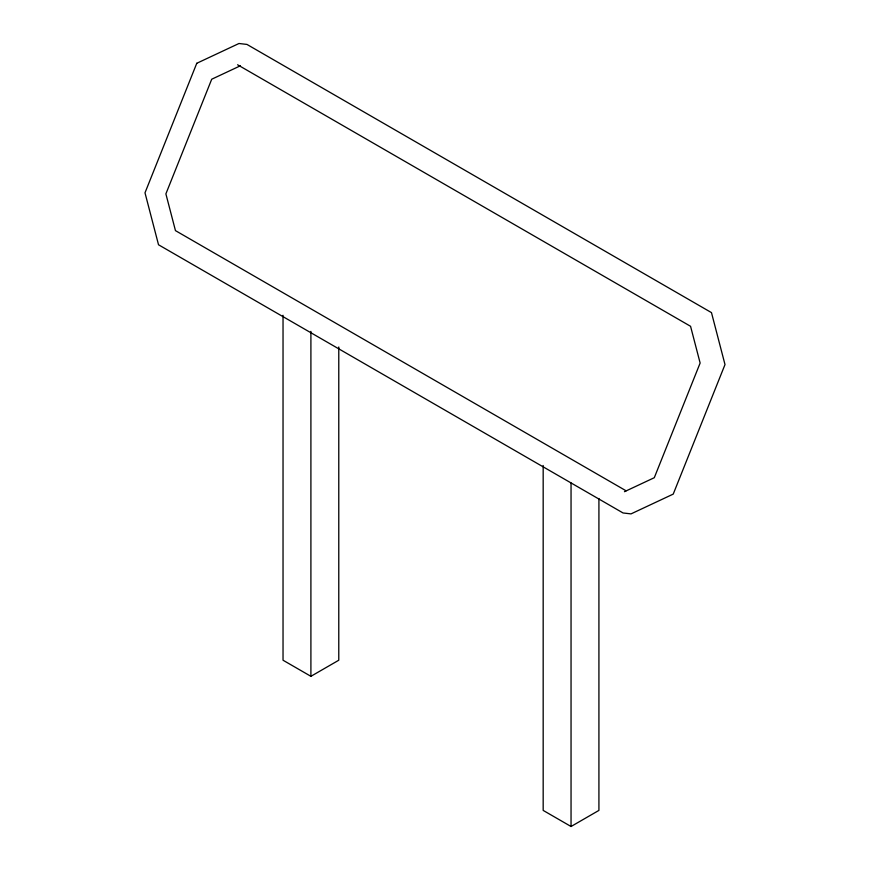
<?xml version="1.0" encoding="UTF-8"?>
<svg xmlns="http://www.w3.org/2000/svg" width="870" height="870" viewBox="0 0 870 870"><rect width="100%" height="100%" fill="white"/><g stroke="black" fill="none" stroke-linecap="round" stroke-linejoin="round"><path stroke-width="1.3" d="M283.033 315.299L283.033 660.221L310.905 676.316L338.778 660.221L338.778 346.978M543.174 465.493L543.174 810.405L571.046 826.5L598.919 810.405L598.919 498.521M240.37 65.794L211.714 79.224L165.887 193.879L175.457 230.626L626.085 490.8M624.453 491.691L654.294 477.706L700.132 363.04L690.562 326.293L237.586 64.772M571.046 482.937L571.046 826.5M310.905 331.394L310.905 676.316M196.772 63.282L144.996 192.814L158.525 244.774L623.05 512.963L631.022 513.887L673.228 494.106L725.004 364.573L711.475 312.613L246.95 44.424L238.978 43.5L196.772 63.282"/></g></svg>
